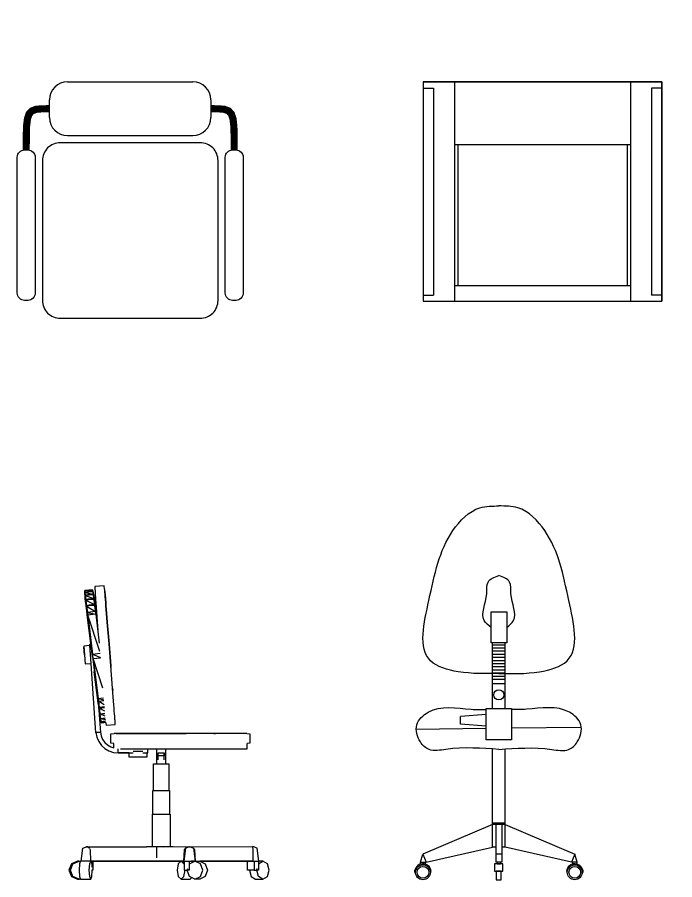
# Model space of a CAD drawing. Header units: millimetres. Extents: x 3103 to 179340, y -10977 to 70536.
# Drawn here: x 143702 to 145797, y 8012 to 10763 of the extents above; entities that cross this region are included whole.
import ezdxf

# ---------------------------------------------------------------- set-up
doc = ezdxf.new("R2010")
doc.units = ezdxf.units.MM
doc.header["$LTSCALE"] = 0.5
doc.linetypes.add('ELGO_LTYPE0', pattern=[0])
doc.layers.add('MEBEL', color=1, linetype='Continuous')

# ---------------------------------------------------------------- blocks, each defined once
blk = doc.blocks.new('K5-16')
for p, q in [((-156.2, 394.9), (193.8, 394.9)), ((-206.2, 294.9), (-206.2, 344.9)), ((243.8, 344.9), (243.8, 294.9)), ((-156.2, 244.9), (193.8, 244.9))]:
    blk.add_line(p, q)
at = {"const_width": 20}
for points in [[(-271.2, 204.9), (-271, 242.8), (-270.2, 271.3), (-267.7, 291.8), (-263, 305.5), (-255.3, 313.8), (-243.7, 318.1), (-227.6, 319.6), (-206.2, 319.9)], [(308.8, 204.9), (308.7, 242.8), (307.8, 271.3), (305.4, 291.8), (300.7, 305.5), (293, 313.8), (281.4, 318.1), (265.3, 319.6), (243.8, 319.9)]]:
    blk.add_lwpolyline(points, dxfattribs=at)
for points in [[(-176.2, -265.1), (213.8, -265.1, 0.414214), (263.8, -215.1), (263.8, 174.9, 0.414214), (213.8, 224.9), (-176.2, 224.9, 0.414214), (-226.2, 174.9), (-226.2, -215.1, 0.414214)], [(-246.2, -195.1, -0.414214), (-266.2, -215.1), (-276.2, -215.1, -0.414214), (-296.2, -195.1), (-296.2, 184.9, -0.414214), (-276.2, 204.9), (-266.2, 204.9, -0.414214), (-246.2, 184.9)], [(333.8, -195.1, -0.414214), (313.8, -215.1), (303.8, -215.1, -0.414214), (283.8, -195.1), (283.8, 184.9, -0.414214), (303.8, 204.9), (313.8, 204.9, -0.414214), (333.8, 184.9)]]:
    blk.add_lwpolyline(points, format="xyb", close=True)
for centre, start, end in [((-156.2, 344.9), 90, 180), ((193.8, 344.9), 0, 90), ((-156.2, 294.9), 180, 270), ((193.8, 294.9), 270, 0)]:
    blk.add_arc(centre, 50, start, end)
blk = doc.blocks.new('m_107')
at = {"color": 0, "linetype": 'ELGO_LTYPE0'}
for p, q in [((0, 0), (-0.68283, -0.373076)), ((0.74258, 0.032616), (0, 0)), ((1.416588, -0.251578), (0.74258, 0.032616)), ((-1.134776, -1.017952), (-58.4455, -101.648282)), ((-0.68283, -0.373076), (-1.134776, -1.017952)), ((1.732016, -0.43125), (1.416588, -0.251578)), ((1.946688, -0.552558), (1.682616, -0.403308)), ((35.613252, -19.732618), (1.946688, -0.552558)), ((17.803908, -9.587096), (12.757016, -6.711578)), ((12.757016, -6.711578), (16.2416, -8.697128)), ((15.749598, -8.416842), (12.757016, -6.711578)), ((12.757016, -6.711578), (15.59353, -8.32796)), ((14.29472, -7.5881), (12.757016, -6.711578)), ((12.757016, -6.711578), (17.643166, -9.495544)), ((12.757016, -6.711578), (16.032602, -8.578108)), ((12.757016, -6.711578), (15.664244, -8.368206)), ((12.757016, -6.711578), (15.066386, -8.027744)), ((12.757016, -6.711578), (14.192392, -7.529734)), ((18.372442, -9.911536), (17.803908, -9.587096)), ((17.828514, -9.60121), (19.152738, -10.355662)), ((18.161298, -9.790992), (18.542386, -10.008238)), ((18.241216, -9.836768), (18.4752, -9.969902)), ((19.152738, -10.355662), (19.482042, -10.545158)), ((19.211102, -10.38928), (37.234354, -20.65997)), ((19.224216, -10.396908), (29.899598, -16.480492)), ((19.252158, -10.41293), (23.998834, -13.11779)), ((19.258404, -10.416412), (23.79179, -13.00001)), ((19.31739, -10.45041), (22.163058, -12.072276)), ((21.376182, -11.62405), (23.872472, -10.573672)), ((23.872472, -10.573672), (28.972246, -9.873676)), ((28.972246, -9.873676), (34.07712, -10.517978)), ((34.689808, -12.544918), (33.924772, -13.8875)), ((34.07712, -10.517978), (37.100364, -11.75003)), ((36.02891, -11.754512), (34.689808, -12.544918)), ((37.584162, -11.748074), (36.02891, -11.754512)), ((37.921286, -11.938476), (37.584162, -11.748074)), ((37.584162, -11.748074), (38.187886, -12.08906)), ((38.9318, -12.513302), (37.921286, -11.938476)), ((38.187886, -12.08906), (38.9318, -12.513302)), ((38.554098, -12.29925), (38.9318, -12.51564)), ((38.820316, -12.45098), (38.823414, -12.452172)), ((38.9318, -12.513302), (38.829662, -12.45489)), ((39.47692, -12.823628), (38.9318, -12.513302)), ((38.9318, -12.513302), (39.224388, -12.681054)), ((38.9318, -12.51564), (38.9318, -12.513302)), ((39.224388, -12.681054), (40.31582, -13.30099)), ((39.392376, -12.77542), (40.08379, -13.169336)), ((39.406252, -12.78324), (40.060902, -13.15627)), ((39.436532, -12.800598), (40.012694, -13.128948)), ((40.31582, -13.30099), (42.09919, -14.316606)), ((28.585912, -15.731668), (29.00839, -15.673828)), ((29.00839, -15.673828), (32.612468, -16.127728)), ((32.612468, -16.127728), (35.984564, -17.506074)), ((33.924772, -13.8875), (33.933592, -15.442418)), ((33.933592, -15.442418), (34.716178, -16.782808)), ((34.716178, -16.782808), (35.052348, -16.975784)), ((35.052348, -16.975784), (36.353876, -17.71779)), ((51.56622, -28.831482), (35.613252, -19.732618)), ((35.613252, -19.732618), (47.023632, -26.230478)), ((61.793518, -34.656286), (35.613252, -19.732618)), ((36.060524, -17.55042), (36.604882, -17.85941)), ((36.311532, -17.692184), (38.37266, -18.866442)), ((36.353876, -17.71779), (37.125398, -18.15586)), ((36.604882, -17.85941), (37.79707, -18.538474)), ((38.302328, -18.826388), (41.072036, -20.406054)), ((41.072036, -20.406054), (56.718542, -29.316424)), ((42.09919, -14.316606), (44.372846, -15.612506)), ((44.372846, -15.612506), (75.727512, -33.473062)), ((48.591376, -18.015432), (49.754478, -18.676758)), ((49.754478, -18.676758), (50.561906, -19.137906)), ((-15.643548, -126.03302), (41.665602, -25.40531)), ((37.234354, -20.65997), (39.533378, -21.971892)), ((40.8031, -22.694158), (37.828304, -20.99905)), ((40.952158, -22.781466), (40.8031, -22.694158)), ((41.582014, -23.235368), (40.952158, -22.781466)), ((41.947462, -23.919534), (41.582014, -23.235368)), ((41.665602, -25.40531), (41.97693, -24.694918)), ((41.97693, -24.694918), (41.947462, -23.919534)), ((41.947462, -23.924826), (45.771648, -26.102732)), ((47.023632, -26.230478), (47.489644, -26.495122)), ((48.600006, -27.129316), (49.523212, -27.653932)), ((49.172068, -25.018786), (50.14043, -25.570534)), ((49.78552, -25.368166), (51.152516, -26.14789)), ((51.152516, -26.14789), (53.426362, -27.441596)), ((52.121258, -26.699018), (73.170282, -38.690852)), ((49.523212, -27.653932), (72.137882, -40.537928)), ((73.170282, -38.690852), (53.673792, -27.582454)), ((56.718542, -29.316424), (72.556258, -38.340044)), ((62.971878, -32.879304), (72.861338, -38.514088)), ((75.325204, -34.921884), (75.887872, -33.839464)), ((75.727512, -33.473062), (75.99473, -33.625412)), ((75.887872, -33.839464), (76.426174, -32.760572)), ((76.426174, -32.760572), (76.85857, -32.315062)), ((77.250768, -32.60393), (76.426174, -32.760572)), ((76.85857, -32.315062), (77.737856, -32.101202)), ((77.737856, -32.101202), (77.250768, -32.60393)), ((77.250768, -32.60393), (143.358374, -70.258044)), ((143.751384, -69.702148), (77.737856, -32.101202)), ((5.702544, -138.192606), (63.01036, -37.567614)), ((62.298632, -34.946488), (61.793518, -34.656286)), ((62.92305, -35.40101), (62.298632, -34.946488)), ((63.286686, -36.082266), (62.92305, -35.40101)), ((62.92305, -35.4043), (72.111322, -40.638876)), ((63.01036, -37.567614), (63.318348, -36.857032)), ((63.318348, -36.857032), (63.286686, -36.082266)), ((72.072078, -40.789078), (72.22848, -40.19122)), ((72.343922, -41.651392), (72.072078, -40.789078)), ((72.22848, -40.19122), (72.874594, -39.174842)), ((72.22848, -40.19122), (72.521068, -40.977144)), ((72.521068, -40.977144), (72.343922, -41.651392)), ((72.521068, -40.977144), (73.248244, -39.832448)), ((88.597824, -50.135946), (72.521068, -40.977144)), ((72.861338, -38.514088), (73.170282, -38.690852)), ((72.874594, -39.174842), (73.510552, -38.133812)), ((73.510552, -38.133812), (74.133778, -37.075424)), ((74.133778, -37.075424), (74.739028, -36.00316)), ((74.739028, -36.00316), (75.325204, -34.921884)), ((88.405086, -50.801182), (72.343922, -41.651392)), ((72.343922, -41.651392), (73.203898, -42.143774)), ((73.203898, -42.143774), (89.181996, -51.244734)), ((88.405086, -50.801182), (88.597824, -50.135946)), ((104.720498, -60.09612), (88.405086, -50.801182)), ((89.181996, -51.244734), (88.405086, -50.801182)), ((88.597824, -50.135946), (89.318562, -48.98734)), ((121.50407, -68.879318), (88.597824, -50.135946)), ((89.181996, -51.244734), (116.13493, -66.596888)), ((110.114622, -50.54593), (144.088698, -69.892596)), ((104.943324, -59.44786), (104.720498, -60.09612)), ((104.720498, -60.09612), (121.248436, -69.50922)), ((105.653526, -58.29339), (104.943324, -59.44786)), ((124.94216, -62.913322), (125.595332, -61.704302)), ((121.50407, -68.879318), (122.201158, -67.71779)), ((122.201158, -67.71779), (122.897244, -66.53323)), ((121.248436, -69.50922), (121.50407, -68.879318)), ((121.248436, -69.50922), (138.358736, -79.252958)), ((138.630058, -78.632068), (121.50407, -68.879318)), ((140.703154, -75.078152), (141.385126, -73.869942)), ((141.447878, -75.429486), (140.820074, -76.520346)), ((141.114092, -76.455116), (141.892578, -74.956464)), ((141.385126, -73.869942), (142.056228, -72.659206)), ((142.06853, -74.33009), (141.447878, -75.429486)), ((141.892578, -74.956464), (142.777872, -73.509788)), ((142.679644, -73.228358), (142.06853, -74.33009)), ((143.27693, -72.13106), (142.679644, -73.228358)), ((142.777872, -73.509788), (143.346454, -72.777176)), ((143.85934, -71.044348), (143.27693, -72.13106)), ((143.346454, -72.777176), (144.52405, -70.712518)), ((143.358374, -70.258044), (143.751384, -69.702148)), ((143.358374, -70.258044), (143.85934, -71.044348)), ((143.682434, -72.188282), (154.838038, -78.54514)), ((143.751384, -69.702148), (144.216776, -70.539092)), ((144.088698, -69.892596), (143.751384, -69.702148)), ((144.216776, -70.539092), (143.85934, -71.044348)), ((144.52405, -70.712518), (144.088698, -69.892596)), ((144.216776, -70.539092), (144.52405, -70.712518)), ((138.358736, -79.252958), (138.630058, -78.632068)), ((139.314032, -79.221916), (138.358736, -79.252958)), ((138.358736, -79.252958), (138.69586, -79.443358)), ((139.560558, -78.657436), (138.630058, -78.632068)), ((138.69586, -79.443358), (139.621498, -79.395532)), ((139.314032, -79.221916), (139.560558, -78.657436)), ((139.621498, -79.395532), (139.314032, -79.221916)), ((140.190268, -77.599238), (139.560558, -78.657436)), ((139.621498, -79.395532), (140.780498, -77.320336)), ((163.413478, -92.563676), (139.788676, -79.096126)), ((139.795734, -79.083824), (161.79843, -91.619158)), ((140.820074, -76.520346), (140.190268, -77.599238)), ((140.780498, -77.320336), (141.114092, -76.455116)), ((140.815592, -77.229118), (151.962328, -83.578728)), ((154.749252, -78.494358), (159.472038, -81.184004)), ((159.472038, -81.184004), (162.787104, -83.074808)), ((159.475756, -81.18615), (164.515068, -84.057426)), ((164.515068, -84.057426), (161.787272, -82.50451)), ((151.962328, -83.578728), (156.5969, -86.21993)), ((156.5969, -86.21993), (159.915972, -88.109398)), ((160.312128, -88.337134), (159.390594, -87.810372)), ((159.915972, -88.109398), (161.644508, -89.09397)), ((160.312128, -88.337134), (160.312128, -88.334988)), ((161.648608, -89.096306), (160.312128, -88.337134)), ((161.613894, -89.076566), (161.648608, -89.096306)), ((161.644508, -89.09397), (161.648608, -89.096306)), ((161.648608, -89.096306), (163.188696, -89.079714)), ((163.188696, -89.079714), (164.522602, -88.286924)), ((165.286304, -85.391998), (164.515068, -84.057426)), ((164.522602, -88.286924), (165.286304, -86.942386)), ((165.286304, -86.942386), (165.286304, -85.391998)), ((108.33087, -196.658992), (165.630866, -96.041822)), ((161.79843, -91.619158), (164.631034, -93.25919)), ((164.212656, -93.020152), (163.413478, -92.563676)), ((164.744522, -93.32404), (164.212656, -93.020152)), ((164.9117, -93.421696), (164.744522, -93.32404)), ((165.535498, -93.877362), (164.9117, -93.421696)), ((165.900566, -94.559382), (165.535498, -93.877362)), ((165.630866, -96.041822), (165.933562, -95.331478)), ((165.933562, -95.331478), (165.900566, -94.559382)), ((-58.4455, -101.648282), (-58.77304, -102.372074)), ((-58.77304, -102.372074), (-58.751772, -103.152942)), ((-58.751772, -103.152942), (-58.403538, -103.81546)), ((-58.403538, -103.81546), (-57.8135, -104.251956)), ((-57.8135, -104.251956), (-46.47188, -110.712528)), ((-57.282256, -104.553556), (-57.5469, -104.402542)), ((-46.47188, -110.712528), (-57.282256, -104.553556)), ((-57.059192, -104.68049), (-46.47188, -110.712528)), ((-46.47188, -110.712528), (-40.857028, -113.910578)), ((-41.098642, -113.772678), (-46.47188, -110.712528)), ((-46.47188, -110.712528), (-41.329288, -113.640832)), ((-41.843366, -113.347864), (-46.47188, -110.712528)), ((-46.47188, -110.712528), (-12.208032, -130.23324)), ((-46.47188, -110.712528), (-41.00976, -113.82327)), ((-46.47188, -110.712528), (-41.13264, -113.753128)), ((-46.47188, -110.712528), (-41.340446, -113.634968)), ((-46.47188, -110.712528), (-42.553328, -112.943362)), ((-46.47188, -110.712528), (-43.092774, -112.636136)), ((-40.857028, -113.910578), (-40.428924, -114.153908)), ((-40.63282, -114.037894), (-40.07678, -114.354706)), ((-40.487908, -114.12034), (-40.333604, -114.20822)), ((-40.07678, -114.354706), (-39.745902, -114.541434)), ((-40.043782, -114.373254), (-18.42265, -126.686524)), ((-39.95099, -114.42561), (-21.98987, -124.653148)), ((-34.187316, -117.707634), (-39.946698, -114.428328)), ((-39.946698, -114.428328), (-34.207248, -117.696284)), ((-39.879894, -114.465856), (-36.881064, -116.173266)), ((-39.814852, -114.502572), (-38.53712, -115.229892)), ((-37.851572, -115.620326), (-37.48226, -118.304108)), ((-37.48226, -118.304108), (-35.482644, -123.047494)), ((-35.482644, -123.047494), (-32.325792, -127.112722)), ((-29.327154, -120.474242), (-34.187316, -117.707634)), ((-34.167194, -117.719172), (-25.570344, -122.614288)), ((-30.64494, -119.724034), (-30.47757, -120.121288)), ((-30.47757, -120.121288), (-28.24807, -122.9887)), ((-28.24807, -122.9887), (-25.34027, -125.1873)), ((-23.617028, -123.732852), (2.57497, -138.642214)), ((-2.14629, -135.952758), (-23.617028, -123.732852)), ((-23.617028, -123.732852), (0.852348, -137.659406)), ((-23.617028, -123.732852), (-9.145498, -131.965828)), ((-32.325792, -127.112722), (-29.720114, -129.087114)), ((-29.50449, -125.260544), (-30.269526, -126.603126)), ((-30.269526, -126.603126), (-30.26347, -128.15628)), ((-30.26347, -128.15628), (-29.47793, -129.501772)), ((-28.162908, -124.47481), (-29.50449, -125.260544)), ((-28.550576, -130.030298), (-29.47793, -129.501772)), ((-29.47793, -129.501772), (-28.710174, -129.938698)), ((-29.47793, -129.501772), (-28.874444, -129.846096)), ((-29.141998, -129.69141), (-27.840422, -130.436944)), ((-28.874444, -129.846096), (-28.393172, -130.120324)), ((-28.242396, -130.20668), (-28.235768, -130.211734)), ((-28.235768, -130.211734), (5.608798, -149.492024)), ((-26.610182, -124.4637), (-28.162908, -124.47481)), ((-27.840422, -130.436944), (-26.747654, -131.057262)), ((-27.63009, -130.55353), (-27.586126, -130.578518)), ((-26.27344, -124.655484), (-26.610182, -124.4637)), ((-24.971866, -125.3973), (-26.27344, -124.655484)), ((-25.551556, -125.066994), (-24.758434, -125.51875)), ((-25.03867, -125.359392), (-25.006246, -125.37775)), ((-25.018358, -125.37093), (-25.014876, -125.373458)), ((-25.014876, -125.373458), (-22.951792, -126.546526)), ((-24.916792, -125.428532), (-24.971866, -125.3973)), ((-22.951792, -126.546526), (-20.253706, -128.085564)), ((-21.26584, -127.50821), (-17.006254, -129.934596)), ((-20.70117, -127.830314), (-19.87872, -128.298854)), ((-20.52288, -127.93207), (-19.816398, -128.334188)), ((-19.816398, -128.334188), (12.278892, -146.618746)), ((-18.42265, -126.686524), (-18.271494, -126.770114)), ((-18.271494, -126.770114), (-17.55762, -127.078342)), ((-17.55762, -127.078342), (-16.779326, -127.040242)), ((-17.006254, -129.934596), (-16.302346, -130.33576)), ((-16.779326, -127.040242), (-16.097688, -126.666402)), ((-16.775988, -127.038478), (-12.951564, -129.217004)), ((-16.097688, -126.666402), (-15.643548, -126.03302)), ((-12.208032, -130.23324), (-3.483628, -135.19101)), ((-3.503322, -135.1799), (-11.739444, -130.49941)), ((-11.739444, -130.49941), (-10.66308, -131.112528)), ((-27.086162, -130.86524), (-18.595314, -135.703324)), ((-26.747654, -131.057262), (-24.96562, -132.071876)), ((-24.96562, -132.071876), (-22.689676, -133.369158)), ((-22.689676, -133.369158), (9.34744, -151.622294)), ((-18.595314, -135.703324), (-17.30976, -136.434412)), ((-17.30976, -136.434412), (-16.916036, -136.65843)), ((-15.609598, -137.401962), (-15.421676, -137.509012)), ((-14.84766, -131.165074), (-14.77599, -131.205892)), ((-14.637708, -131.28476), (-14.317416, -131.467198)), ((-14.107226, -131.58617), (-13.506078, -131.928158)), ((-13.506078, -131.928158), (-12.559174, -132.467984)), ((-12.559174, -132.467984), (-12.511538, -132.495116)), ((-11.282444, -133.196306), (-10.98008, -133.368778)), ((-11.188696, -133.249616), (-9.14297, -134.415244)), ((-10.66308, -131.112528), (-9.70702, -131.657456)), ((-9.70702, -131.657456), (13.244916, -144.732808)), ((-9.703922, -134.095716), (-9.43303, -134.25002)), ((-5.734396, -136.357258), (-5.686712, -136.384392)), ((-14.540624, -138.011932), (-13.03401, -138.871096)), ((-13.03401, -138.871096), (-10.276174, -140.44199)), ((-10.276174, -140.44199), (-8.471678, -141.469334)), ((2.57497, -138.642214), (3.0787, -138.928746)), ((3.0787, -138.928746), (3.790046, -139.235352)), ((3.790046, -139.235352), (4.56505, -139.19711)), ((3.803302, -139.23478), (13.291788, -144.6383)), ((4.56505, -139.19711), (5.246688, -138.82327)), ((5.246688, -138.82327), (5.702544, -138.192606)), ((12.890816, -145.444726), (13.427116, -144.366406)), ((13.427116, -144.366406), (13.858176, -143.923472)), ((14.251138, -144.210958), (13.427116, -144.366406)), ((13.646842, -145.424842), (14.251138, -144.210958)), ((13.858176, -143.923472), (14.7367, -143.710946)), ((14.7367, -143.710946), (14.251138, -144.210958)), ((14.251138, -144.210958), (46.81368, -162.433004)), ((31.648016, -153.174638), (14.7367, -143.710946)), ((14.7367, -143.710946), (31.648016, -153.174638)), ((9.234764, -151.800012), (9.880258, -150.78144)), ((9.880258, -150.78144), (10.516216, -149.740456)), ((10.516216, -149.740456), (11.13887, -148.680114)), ((12.278892, -146.618746), (10.680438, -145.708036)), ((10.969736, -150.265646), (11.671068, -149.071884)), ((11.13887, -148.680114), (11.744118, -147.60785)), ((11.744118, -147.60785), (12.328292, -146.527146)), ((12.328292, -146.527146), (12.890816, -145.444726)), ((12.352516, -147.861718), (13.012076, -146.644354)), ((9.07674, -152.400588), (9.234764, -151.800012)), ((9.34744, -153.264092), (9.07674, -152.400588)), ((9.234764, -151.800012), (9.52654, -152.587126)), ((9.52654, -152.587126), (9.34744, -153.264092)), ((9.34744, -153.264092), (41.864826, -171.46039)), ((42.089224, -170.809412), (9.52654, -152.587126)), ((27.10681, -159.296322), (27.805664, -158.100794)), ((27.805664, -158.100794), (28.488256, -156.89144)), ((28.488256, -156.89144), (29.149008, -155.674648)), ((30.867196, -152.737712), (47.253514, -161.907242)), ((31.648016, -153.174638), (47.862864, -162.247658)), ((26.394892, -160.471916), (27.10681, -159.296322)), ((44.881058, -166.064644), (45.545864, -164.849996)), ((46.81368, -162.433004), (46.19236, -163.637732)), ((47.253514, -161.907242), (46.81368, -162.433004)), ((46.81368, -162.433004), (80.640602, -181.36897)), ((81.032038, -180.815838), (47.253514, -161.907242)), ((47.862864, -162.247658), (57.977724, -167.910194)), ((41.864826, -171.46039), (42.089224, -170.809412)), ((58.8902, -180.990648), (41.864826, -171.46039)), ((41.864826, -171.46039), (58.462096, -180.750608)), ((42.089224, -170.809412), (42.799378, -169.651602)), ((75.914622, -189.744568), (42.089224, -170.809412)), ((62.154866, -174.147272), (62.809372, -172.939062)), ((58.462096, -180.750608), (75.641776, -190.368174)), ((58.462096, -180.750608), (58.8902, -180.990648)), ((58.8902, -180.990648), (75.979282, -190.558624)), ((77.98729, -186.188506), (78.66912, -184.980296)), ((78.66912, -184.980296), (79.341222, -183.768176)), ((78.73397, -186.53636), (79.35486, -185.436344)), ((79.179478, -186.061716), (80.06015, -184.620714)), ((79.35486, -185.436344), (79.964066, -184.335564)), ((79.782392, -185.075234), (89.913656, -190.84649)), ((79.964066, -184.335564), (80.562498, -183.238888)), ((80.06015, -184.620714), (80.628492, -183.888482)), ((80.562498, -183.238888), (81.14295, -182.152748)), ((80.628492, -183.888482), (81.80604, -181.823634)), ((80.640602, -181.36897), (81.032038, -180.815838)), ((81.14295, -182.152748), (80.640602, -181.36897)), ((80.959178, -183.3086), (102.569724, -195.619916)), ((99.738646, -193.982648), (80.965996, -183.29687)), ((80.965996, -183.29687), (103.131056, -195.91465)), ((80.965996, -183.29687), (96.906996, -192.369746)), ((81.032038, -180.815838), (81.498814, -181.650208)), ((81.369114, -181.006288), (81.032038, -180.815838)), ((81.498814, -181.650208), (81.14295, -182.152748)), ((81.80604, -181.823634), (81.369114, -181.006288)), ((81.498814, -181.650208), (81.80604, -181.823634)), ((75.641776, -190.368174), (75.914622, -189.744568)), ((75.641776, -190.368174), (76.598836, -190.334414)), ((75.979282, -190.558624), (75.641776, -190.368174)), ((76.846458, -189.767408), (75.914622, -189.744568)), ((75.979282, -190.558624), (76.906062, -190.50784)), ((76.598836, -190.334414), (76.846458, -189.767408)), ((76.906062, -190.50784), (76.598836, -190.334414)), ((76.846458, -189.767408), (77.475978, -188.707064)), ((76.906062, -190.50784), (78.065206, -188.432646)), ((77.075386, -190.204714), (87.775756, -196.301984)), ((77.475978, -188.707064), (78.107024, -187.628746)), ((78.065206, -188.432646), (78.39842, -187.567614)), ((78.107024, -187.628746), (78.73397, -186.53636)), ((78.39842, -187.567614), (79.179478, -186.061716)), ((84.694148, -187.873458), (94.264842, -193.32404)), ((89.913656, -190.84649), (90.637876, -191.259002)), ((89.913656, -190.84649), (89.948416, -190.866804)), ((90.637876, -191.259002), (95.273638, -193.900584)), ((84.405662, -194.381284), (95.726348, -200.83127)), ((87.775756, -196.301984), (92.409182, -198.938894)), ((95.726348, -200.83127), (92.303896, -198.878908)), ((94.264842, -193.32404), (96.678496, -194.700432)), ((94.395686, -193.40043), (100.321484, -196.775006)), ((98.98944, -196.016024), (98.641968, -195.818376)), ((100.324012, -196.77639), (98.98944, -196.016024)), ((100.245286, -196.731662), (100.324012, -196.77639)), ((100.324012, -196.77639), (100.255062, -196.737336)), ((101.09725, -198.112916), (100.324012, -196.77639)), ((101.094342, -199.663304), (101.09725, -198.112916)), ((102.569724, -195.619916), (105.274964, -197.134018)), ((103.131056, -195.91465), (104.209376, -196.526766)), ((103.754282, -196.268366), (105.540038, -197.284984)), ((104.209376, -196.526766), (105.006838, -196.980476)), ((105.540038, -197.284984), (105.709936, -197.377538)), ((105.709936, -197.377538), (106.420088, -197.680472)), ((106.420088, -197.680472), (107.191802, -197.645138)), ((107.191802, -197.645138), (107.87282, -197.281456)), ((107.87282, -197.281456), (108.33087, -196.658992)), ((95.726348, -200.83127), (97.4535, -201.813124)), ((97.4535, -201.813124), (98.995878, -201.796674)), ((98.995878, -201.796674), (100.329496, -201.009178)), ((100.329496, -201.009178), (101.094342, -199.663304))]:
    blk.add_line(p, q, dxfattribs=at)
blk = doc.blocks.new('m_177')
at = {"color": 0, "linetype": 'ELGO_LTYPE0'}
for p, q in [((-568.070698, 919.835542), (-542.804242, 922.956632)), ((-568.070698, 919.825386), (-542.804242, 922.946476)), ((-542.804242, 922.946476), (-568.070698, 919.835542)), ((-568.070698, 919.825386), (-568.070698, 919.835542)), ((-568.070698, 919.835542), (-566.891384, 898.754096)), ((-566.891384, 898.754096), (-568.070698, 919.825386)), ((-568.070698, 919.825386), (-567.484284, 915.08808)), ((-566.30621, 894.01679), (-568.070698, 919.825386)), ((-542.217922, 918.209362), (-568.070698, 919.825386)), ((-542.217922, 918.209362), (-567.484284, 915.08808)), ((-567.484284, 915.08808), (-542.127704, 917.478704)), ((-567.484284, 915.08808), (-567.393684, 914.357602)), ((-567.484284, 915.08808), (-566.30621, 894.01679)), ((-542.127704, 917.478704), (-567.393684, 914.357602)), ((-567.393684, 914.357602), (-566.205026, 904.733002)), ((-565.2668, 885.603308), (-567.393684, 914.357602)), ((-567.393684, 914.357602), (-566.30621, 894.01679)), ((-567.393684, 914.357602), (-541.0882, 909.065222)), ((-541.0882, 909.065222), (-566.354656, 905.944132)), ((-542.804242, 922.956632), (-542.804242, 922.946476)), ((-538.817882, 902.22187), (-542.804242, 922.956632)), ((-542.804242, 922.946476), (-542.217922, 918.209362)), ((-542.804242, 922.946476), (-538.817882, 902.22187)), ((-542.217922, 918.209362), (-538.817882, 902.22187)), ((-538.232422, 897.484754), (-542.217922, 918.209362)), ((-542.217922, 918.209362), (-539.285088, 894.470106)), ((-538.232422, 897.484754), (-542.127704, 917.478704)), ((-537.193298, 889.071082), (-541.0882, 909.065222)), ((-541.0882, 909.065222), (-538.232422, 897.484754)), ((-506.114388, 935.337488), (-535.383988, 933.01171)), ((-535.383988, 933.01171), (-535.267926, 910.95761)), ((-535.267926, 910.95761), (-532.413674, 875.035928)), ((-504.603482, 924.992376), (-506.114388, 935.337488)), ((-504.60701, 924.992178), (-504.603482, 924.992376)), ((-504.603482, 924.992376), (-504.599572, 924.934362)), ((-504.599572, 924.941008), (-504.603482, 924.992376)), ((-504.397584, 922.296868), (-504.599572, 924.941008)), ((-504.188634, 918.621276), (-504.397584, 922.296868)), ((-504.191398, 918.66952), (-503.830814, 914.131628)), ((-503.815556, 913.926362), (-504.188634, 918.621276)), ((-503.830814, 914.131628), (-503.372574, 908.048032)), ((-503.357792, 907.842372), (-503.815556, 913.926362)), ((-503.372574, 908.048032), (-501.321792, 882.245302)), ((-566.30621, 894.01679), (-566.891384, 898.754096)), ((-566.354656, 905.944132), (-540.938664, 907.854282)), ((-566.354656, 905.944132), (-565.2668, 885.603308)), ((-565.2668, 885.603308), (-566.30621, 894.01679)), ((-566.30621, 894.01679), (-564.417172, 878.724598)), ((-540.938664, 907.854282), (-566.205026, 904.733002)), ((-566.205026, 904.733002), (-565.2668, 885.603308)), ((-566.205026, 904.733002), (-564.339828, 889.636516)), ((-563.613606, 872.219324), (-566.205026, 904.733002)), ((-566.205026, 904.733002), (-539.285088, 894.470106)), ((-566.082382, 892.2037), (-563.837052, 874.027728)), ((-565.452672, 887.108968), (-565.116406, 884.385538)), ((-565.289784, 885.787296), (-549.305058, 756.391978)), ((-563.613606, 872.219324), (-565.2668, 885.603308)), ((-539.285088, 894.470106), (-564.551544, 891.349016)), ((-564.551544, 891.349016), (-539.073754, 892.757606)), ((-564.551544, 891.349016), (-563.613606, 872.219324)), ((-539.073754, 892.757606), (-564.339828, 889.636516)), ((-564.339828, 889.636516), (-563.613606, 872.219324)), ((-564.339828, 889.636516), (-561.926174, 870.09667)), ((-561.45897, 854.776752), (-564.339828, 889.636516)), ((-564.339828, 889.636516), (-536.919118, 875.315034)), ((-540.938664, 907.854282), (-537.193298, 889.071082)), ((-539.285088, 894.470106), (-539.073754, 892.757606)), ((-535.539818, 875.687098), (-539.285088, 894.470106)), ((-539.285088, 894.470106), (-537.193298, 889.071082)), ((-539.073754, 892.757606), (-536.919118, 875.315034)), ((-539.073754, 892.757606), (-535.539818, 875.687098)), ((-538.817882, 902.22187), (-538.232422, 897.484754)), ((-537.193298, 889.071082), (-538.232422, 897.484754)), ((-538.232422, 897.484754), (-532.17926, 848.484562)), ((-537.439824, 891.06835), (-536.23743, 881.33378)), ((-537.215996, 889.25526), (-532.56445, 851.602136)), ((-535.539818, 875.687098), (-537.193298, 889.071082)), ((-534.142972, 896.800184), (-532.341004, 874.122846)), ((-532.38821, 874.717568), (-534.142972, 896.800184)), ((-532.953072, 881.827532), (-526.921464, 805.9206)), ((-502.764416, 900.373816), (-503.357792, 907.842372)), ((-502.081586, 891.773032), (-502.764416, 900.373816)), ((-501.308156, 882.039832), (-502.081586, 891.773032)), ((-501.321792, 882.245302), (-500.459766, 871.71347)), ((-500.446796, 871.507798), (-501.308156, 882.039832)), ((-561.45897, 854.776752), (-563.613606, 872.219324)), ((-536.919118, 875.315034), (-562.185098, 872.193932)), ((-562.185098, 872.193932), (-536.659718, 873.21757)), ((-562.185098, 872.193932), (-561.45897, 854.776752)), ((-536.659718, 873.21757), (-561.926174, 870.09667)), ((-561.926174, 870.09667), (-561.45897, 854.776752)), ((-561.926174, 870.09667), (-559.417152, 849.784362)), ((-558.949566, 834.464632), (-561.926174, 870.09667)), ((-561.926174, 870.09667), (-534.150696, 852.905464)), ((-558.949566, 834.464632), (-561.45897, 854.776752)), ((-561.45897, 854.776752), (-552.518272, 782.403706)), ((-534.150696, 852.905464), (-559.417152, 849.784362)), ((-536.919118, 875.315034), (-535.539818, 875.687098)), ((-536.919118, 875.315034), (-536.659718, 873.21757)), ((-533.385086, 858.244716), (-536.919118, 875.315034)), ((-536.659718, 873.21757), (-534.150696, 852.905464)), ((-536.659718, 873.21757), (-533.385086, 858.244716)), ((-533.385086, 858.244716), (-535.539818, 875.687098)), ((-534.150696, 852.905464), (-533.385086, 858.244716)), ((-534.150696, 852.905464), (-533.155442, 844.850086)), ((-530.875778, 837.932514), (-534.150696, 852.905464)), ((-533.407784, 858.428704), (-532.92265, 854.499792)), ((-532.426548, 850.485824), (-533.407784, 858.428704)), ((-533.385086, 858.244716), (-526.921464, 805.917954)), ((-500.459766, 871.71347), (-499.558926, 860.378896)), ((-499.546052, 860.173236), (-500.446796, 871.507798)), ((-499.558926, 860.378896), (-496.242906, 819.694804)), ((-496.247196, 819.724512), (-499.546052, 860.173236)), ((-560.675716, 848.436224), (-553.34568, 789.098906)), ((-560.072232, 843.550968), (-554.474544, 798.237298)), ((-559.417152, 849.784362), (-558.949566, 834.464632)), ((-559.417152, 849.784362), (-558.421802, 841.729092)), ((-559.417152, 849.784362), (-533.155442, 844.850086)), ((-559.383202, 837.973236), (-556.435108, 814.108586)), ((-558.421802, 841.729092), (-558.949566, 834.464632)), ((-543.54725, 709.780358), (-558.949566, 834.464632)), ((-533.155442, 844.850086), (-558.421802, 841.729092)), ((-558.421802, 841.729092), (-543.54725, 709.780358)), ((-558.421802, 841.729092), (-543.019486, 717.04471)), ((-519.6023, 725.693058), (-558.421802, 841.729092)), ((-533.155442, 844.850086), (-530.875778, 837.932514)), ((-533.155442, 844.850086), (-521.695232, 752.076934)), ((-530.875778, 837.932514), (-525.957776, 793.797946)), ((-526.921464, 805.9206), (-530.633546, 852.63866)), ((-530.615998, 852.414928), (-526.921464, 805.9206)), ((-530.346394, 849.026656), (-526.921464, 805.917954)), ((-526.921464, 805.917954), (-529.720306, 841.14784)), ((-490.708542, 750.14901), (-496.247196, 819.724512)), ((-496.242906, 819.694804), (-490.667916, 749.648618)), ((-551.924992, 744.372152), (-570.737458, 743.057416)), ((-570.737458, 743.057416), (-568.765164, 714.839744)), ((-552.202702, 748.955272), (-548.419476, 749.222754)), ((-532.25584, 466.793918), (-552.202702, 748.955272)), ((-547.980786, 687.936806), (-551.924992, 744.372152)), ((-485.114384, 679.758596), (-490.708542, 750.14901)), ((-490.667916, 749.648618), (-485.132028, 679.978512)), ((-568.765164, 714.839744), (-570.473004, 739.276932)), ((-543.019486, 717.04471), (-543.54725, 709.780358)), ((-543.019486, 717.04471), (-519.149972, 719.993256)), ((-541.287804, 703.028798), (-543.019486, 717.04471)), ((-543.019486, 717.04471), (-518.12067, 706.99706)), ((-568.765164, 714.839744), (-566.792966, 686.62207)), ((-566.792966, 686.62207), (-547.980786, 687.936806)), ((-543.54725, 709.780358), (-541.287804, 703.028798)), ((-543.54725, 709.780358), (-527.783966, 582.177542)), ((-541.287804, 703.028798), (-518.031216, 705.901646)), ((-527.783966, 582.177542), (-541.287804, 703.028798)), ((-541.287804, 703.028798), (-525.524998, 575.426054)), ((-510.326862, 609.093856), (-541.287804, 703.028798)), ((-525.274944, 561.865424), (-537.520314, 660.991882)), ((-479.464436, 608.553122), (-485.114384, 679.758596)), ((-485.114384, 679.734562), (-485.050392, 678.952336)), ((-485.050392, 678.952336), (-484.697246, 674.50273)), ((-537.410068, 660.099886), (-525.335122, 562.352322)), ((-536.177254, 650.120878), (-525.916004, 567.056322)), ((-532.856942, 623.244142), (-526.939774, 575.34337)), ((-476.266766, 567.276954), (-479.464436, 608.553122)), ((-479.409696, 607.848834), (-479.390622, 607.605934)), ((-479.390622, 607.605934), (-478.980828, 602.312088)), ((-525.524998, 575.426054), (-527.783966, 582.177542)), ((-527.783966, 582.177542), (-525.274944, 561.865424)), ((-527.783966, 582.177542), (-524.509716, 567.20848)), ((-525.524998, 575.426054), (-507.8187, 577.613258)), ((-524.509716, 567.20848), (-525.524998, 575.426054)), ((-525.524998, 575.426054), (-507.336712, 571.899032)), ((-525.274944, 561.865424), (-524.509716, 567.20848)), ((-522.000314, 546.896362), (-525.274944, 561.865424)), ((-525.274944, 561.865424), (-523.120308, 544.423054)), ((-521.74139, 544.798898), (-525.274944, 561.865424)), ((-524.509716, 567.20848), (-507.085514, 569.360828)), ((-524.509716, 567.20848), (-522.000314, 546.896362)), ((-506.004238, 555.754852), (-524.509716, 567.20848)), ((-524.159718, 552.838944), (-518.14766, 467.791318)), ((-475.365926, 555.942296), (-476.266766, 567.276954)), ((-474.554252, 545.406532), (-475.365926, 555.942296)), ((-523.120308, 544.423054), (-521.74139, 544.798898)), ((-523.120308, 544.423054), (-520.068742, 519.720792)), ((-523.120308, 544.423054), (-519.375324, 525.64392)), ((-519.586658, 527.356528), (-523.120308, 544.423054)), ((-520.068742, 519.720792), (-522.572614, 539.99052)), ((-505.452348, 548.940514), (-522.000314, 546.896362)), ((-522.000314, 546.896362), (-505.334378, 547.564744)), ((-522.000314, 546.896362), (-519.586658, 527.356528)), ((-521.882344, 534.4038), (-520.370674, 522.167062)), ((-521.74139, 544.798898), (-505.269528, 546.833704)), ((-504.387092, 535.735224), (-521.74139, 544.798898)), ((-519.375324, 525.64392), (-521.466732, 531.03895)), ((-521.466732, 531.03895), (-520.068742, 519.720792)), ((-517.572212, 511.048936), (-521.466732, 531.03895)), ((-521.466732, 531.03895), (-517.721844, 512.25996)), ((-521.354294, 530.127334), (-520.281982, 521.448134)), ((-519.586658, 527.356528), (-503.875352, 529.29735)), ((-519.586658, 527.356528), (-503.792572, 528.229664)), ((-519.375324, 525.64392), (-519.586658, 527.356528)), ((-519.375324, 525.64392), (-503.737068, 527.575682)), ((-517.721844, 512.25996), (-519.375324, 525.64392)), ((-503.08981, 519.435262), (-519.375324, 525.64392)), ((-473.780824, 535.673332), (-474.554252, 545.406532)), ((-473.09761, 527.072334), (-473.780824, 535.673332)), ((-472.503854, 519.603776), (-473.09761, 527.072334)), ((-516.449166, 501.957892), (-520.427322, 522.625398)), ((-520.427322, 522.625398), (-517.572212, 511.048936)), ((-520.427322, 522.625398), (-516.532802, 502.635334)), ((-520.068742, 519.720792), (-516.449166, 501.957892)), ((-520.068742, 519.720792), (-516.063976, 498.84157)), ((-520.068742, 519.717072), (-520.009328, 519.24219)), ((-520.009328, 519.24219), (-516.005422, 498.365736)), ((-517.721844, 512.25996), (-502.667142, 514.119528)), ((-517.721844, 512.25996), (-502.621078, 513.394832)), ((-516.532802, 502.635334), (-517.721844, 512.25996)), ((-517.572212, 511.048936), (-502.585126, 512.900304)), ((-502.20108, 507.956456), (-517.572212, 511.048936)), ((-516.532802, 502.635334), (-501.921844, 504.440212)), ((-516.532802, 502.635334), (-501.964378, 504.03962)), ((-516.449166, 501.957892), (-516.532802, 502.635334)), ((-516.449166, 501.957892), (-501.94254, 503.749894)), ((-507.462502, 499.904108), (-516.449166, 501.957892)), ((-516.063976, 498.84157), (-516.449166, 501.957892)), ((-516.449166, 501.957892), (-501.78194, 501.581524)), ((-516.063976, 498.84157), (-507.462502, 499.904108)), ((-516.005422, 498.365736), (-507.39956, 499.4287)), ((-507.462502, 499.904108), (-501.692104, 500.384282)), ((-507.39956, 499.4287), (-507.462502, 499.904108)), ((-507.462502, 499.904108), (-507.374574, 499.23973)), ((-507.367898, 499.189138), (-507.39956, 499.4287)), ((-501.658916, 499.945782), (-507.374574, 499.23973)), ((-507.374574, 499.23973), (-501.663208, 499.927616)), ((-507.374574, 499.23973), (-507.367898, 499.189138)), ((-507.367898, 499.189138), (-501.658916, 499.894522)), ((-501.663208, 499.90468), (-500.233174, 490.66534)), ((-471.996022, 513.524006), (-472.503854, 519.603776)), ((-471.62304, 508.829068), (-471.996022, 513.524006)), ((-471.269512, 505.433176), (-471.62304, 508.829068)), ((-471.092892, 503.32384), (-471.269512, 505.433176)), ((-471.072578, 503.069542), (-471.092892, 503.32384)), ((-471.072578, 503.069542), (-471.092892, 503.303812)), ((-471.08984, 503.06816), (-471.072578, 503.069542)), ((-470.96367, 492.991112), (-471.072578, 503.069542)), ((-518.14766, 467.791318), (-532.25584, 466.793918)), ((-518.157388, 468.22195), (-532.246876, 466.98923)), ((-518.178082, 468.220186), (-518.157388, 468.22195)), ((-518.157388, 468.22195), (-515.862466, 456.495714)), ((-500.233174, 490.66534), (-470.96367, 492.991112)), ((-532.246876, 466.98923), (-529.377652, 452.326868)), ((-529.377652, 452.326868), (-523.488618, 438.59601)), ((-515.862466, 456.495714), (-511.15265, 445.51444)), ((-511.15265, 445.51444), (-504.238224, 435.76951)), ((-485.061264, 463.397264), (-474.62883, 464.103698)), ((-485.061264, 433.187198), (-485.061264, 463.397264)), ((-474.62883, 464.103698), (-474.62883, 464.10017)), ((-474.62883, 464.103698), (-474.57962, 464.103508)), ((-474.577332, 464.103698), (-474.62883, 464.103698)), ((-471.925354, 464.095114), (-474.577332, 464.103698)), ((-468.244458, 464.009952), (-471.925354, 464.095114)), ((-468.286706, 464.010906), (-463.74054, 464.010906)), ((-463.534736, 464.009952), (-468.244458, 464.009952)), ((-463.74054, 464.010906), (-457.63979, 463.985346)), ((-457.43351, 463.983582), (-463.534736, 464.009952)), ((-457.63979, 463.985346), (-431.755448, 463.985442)), ((-449.94135, 463.983582), (-457.43351, 463.983582)), ((-441.313268, 463.982914), (-449.94135, 463.983582)), ((-431.549168, 463.982914), (-441.313268, 463.982914)), ((-431.755448, 463.985442), (-421.187878, 464.011334)), ((-420.98198, 464.007902), (-431.549168, 463.982914)), ((-421.187878, 464.011334), (-409.817506, 464.011334)), ((-409.61132, 464.007902), (-420.98198, 464.007902)), ((-409.817506, 464.011334), (-368.997574, 464.096688)), ((-369.02771, 464.094828), (-409.61132, 464.007902)), ((-299.230862, 464.1047), (-369.02771, 464.094828)), ((-368.997574, 464.096688), (-298.728848, 464.105652)), ((-228.617096, 464.105558), (-299.230862, 464.1047)), ((-298.728848, 464.105652), (-244.686318, 464.105366)), ((-157.186318, 464.096974), (-228.617096, 464.105558)), ((-115.785886, 464.012384), (-157.186318, 464.096974)), ((-156.434728, 464.0954), (-156.236268, 464.0954)), ((-156.236268, 464.0954), (-151.585102, 464.08553)), ((-104.415608, 464.012384), (-115.785886, 464.012384)), ((-93.848038, 463.986492), (-104.415608, 464.012384)), ((-84.083938, 463.986492), (-93.848038, 463.986492)), ((-75.455856, 463.9863), (-84.083938, 463.986492)), ((-67.9636, 463.9863), (-75.455856, 463.9863)), ((-61.862374, 464.011812), (-67.9636, 463.9863)), ((-57.152748, 464.011812), (-61.862374, 464.011812)), ((-53.739358, 464.097738), (-57.152748, 464.011812)), ((-51.622582, 464.106844), (-53.739358, 464.097738)), ((-51.36757, 464.106654), (-51.622582, 464.106844)), ((-51.599122, 464.105176), (-51.36757, 464.106654)), ((-51.36757, 464.089154), (-51.36757, 464.106654)), ((-51.36757, 464.106654), (-41.312028, 463.397264)), ((-41.312028, 463.397264), (-41.312028, 433.187198)), ((-523.488618, 438.59601), (-514.842892, 426.411104)), ((-514.842892, 426.411104), (-503.827286, 416.317462)), ((-504.238224, 435.76951), (-495.428468, 427.69718)), ((-503.827286, 416.317462), (-490.935136, 408.766698)), ((-495.428468, 427.69718), (-485.117912, 421.658372)), ((-485.117912, 421.658372), (-475.012874, 418.3331)), ((-475.64602, 432.468748), (-485.061264, 433.187198)), ((-475.648404, 418.542288), (-475.648404, 432.469414)), ((-461.88593, 402.516508), (-461.88593, 415.127134)), ((-461.88593, 415.091608), (-461.46946, 415.072916)), ((-461.46946, 402.516508), (-461.46946, 415.10868)), ((-453.68824, 414.764642), (-71.775818, 414.764642)), ((-367.179298, 402.516508), (-367.179298, 414.764642)), ((-338.374996, 367.62042), (-338.374996, 414.764642)), ((-310.087872, 367.62042), (-310.087872, 414.764642)), ((-71.775818, 414.764642), (-50.724984, 415.707492)), ((-41.312028, 433.187198), (-50.735856, 432.467556)), ((-50.724984, 415.707492), (-50.724984, 432.468366)), ((-490.935136, 408.766698), (-476.742936, 404.096746)), ((-476.742936, 404.096746), (-461.88593, 402.516508)), ((-461.46946, 402.516508), (-413.459302, 402.516508)), ((-426.677704, 402.516508), (-461.46946, 402.516508)), ((-426.677704, 388.92598), (-426.677704, 402.516508)), ((-422.88828, 388.92598), (-426.677704, 388.92598)), ((-412.534332, 388.92598), (-422.88828, 388.92598)), ((-413.459302, 407.783698), (-383.32262, 407.783698)), ((-398.390962, 388.92598), (-412.534332, 388.92598)), ((-384.247208, 388.92598), (-398.390962, 388.92598)), ((-370.103836, 388.92598), (-384.247208, 388.92598)), ((-383.32262, 402.516508), (-367.179298, 402.516508)), ((-367.179298, 402.516508), (-370.103836, 402.516508)), ((-370.103836, 402.516508), (-370.103836, 388.92598)), ((-334.033966, 380.271196), (-334.033966, 402.856158)), ((-334.033966, 402.856158), (-315.176106, 402.856158)), ((-315.176106, 393.427228), (-334.033966, 393.427228)), ((-315.176106, 402.856158), (-315.176106, 393.427228)), ((-315.176106, 380.30095), (-315.176106, 402.062988)), ((-348.746872, 282.760714), (-348.746872, 367.62042)), ((-348.746872, 367.62042), (-299.715996, 367.62042)), ((-299.715996, 367.62042), (-299.715996, 282.760714)), ((-350.632764, 207.32994), (-350.632764, 282.760714)), ((-350.632764, 282.760714), (-297.830392, 282.760714)), ((-297.830392, 282.760714), (-297.830392, 207.32994)), ((-352.51875, 103.612708), (-352.51875, 207.32994)), ((-352.51875, 207.32994), (-295.9445, 207.32994)), ((-295.9445, 207.32994), (-295.9445, 103.612708)), ((-579.15659, 56.573008), (-573.714066, 98.089312)), ((-573.714066, 98.089312), (-560.547638, 103.612708)), ((-564.398002, 101.997374), (-563.007356, 103.139876)), ((-563.007356, 103.139876), (-561.674976, 103.139876)), ((-561.674976, 103.139876), (-562.764454, 103.139876)), ((-560.547638, 103.612708), (-559.420682, 103.139876)), ((-560.420704, 103.559494), (-560.293674, 103.612708)), ((-560.293674, 103.612708), (-559.166336, 103.139972)), ((-558.087444, 103.139876), (-559.878446, 103.139876)), ((-559.420682, 103.139876), (-558.087444, 103.139876)), ((-559.420682, 103.139876), (-371.376514, 103.139876)), ((-558.087444, 103.139876), (-553.654672, 99.498462)), ((-553.654672, 99.498462), (-553.126908, 98.369598)), ((-552.677346, 97.407626), (-550.587082, 92.936992)), ((-550.587082, 92.936992), (-549.494076, 56.573008)), ((-371.376514, 103.139876), (-371.376514, 103.612708)), ((-371.376514, 103.612708), (-338.802338, 103.612708)), ((-338.802338, 103.612708), (-338.802338, 67.77544)), ((-338.802338, 103.612708), (-286.090184, 103.612708)), ((-318.24255, 103.139876), (-32.502556, 103.376244)), ((-286.090184, 103.612708), (-286.090184, 103.139876)), ((-247.077656, 98.089312), (-252.335072, 56.488226)), ((-252.335072, 56.502056), (-250.557422, 92.936992)), ((-250.557422, 92.936992), (-247.16406, 97.407436)), ((-246.433544, 98.369692), (-247.077656, 98.089312)), ((-246.433544, 98.369692), (-234.38511, 103.612708)), ((-245.576478, 99.498462), (-246.433544, 98.369692)), ((-238.379288, 103.139876), (-245.576478, 99.498462)), ((-238.379288, 103.139876), (-235.47144, 103.139876)), ((-234.38511, 103.612708), (-221.692562, 98.089312)), ((-234.066772, 103.474234), (-233.7492, 103.612612)), ((-233.7492, 103.612612), (-232.664014, 103.139876)), ((-233.298398, 103.139876), (-230.39093, 103.139876)), ((-230.39093, 103.139876), (-223.193742, 99.498558)), ((-223.193742, 99.498558), (-222.336674, 98.369692)), ((-221.692562, 98.089312), (-216.445638, 56.573008)), ((-221.60616, 97.407436), (-218.21289, 92.936992)), ((-218.21289, 92.936992), (-216.438676, 56.573008)), ((-31.932068, 103.612612), (-33.073044, 103.139876)), ((-18.597222, 98.089312), (-31.932068, 103.612612)), ((-31.932068, 98.369502), (-31.932068, 103.139876)), ((-31.932068, 97.407912), (-31.932068, 92.936992)), ((-31.932068, 92.936992), (-31.932068, 56.502056)), ((-13.07373, 56.488226), (-18.597222, 98.089312)), ((-590.933514, 56.573008), (-610.69336, 48.288058)), ((-605.573368, 48.288058), (-585.813618, 56.573008)), ((-585.813618, 56.573008), (-590.933514, 56.573008)), ((-585.813618, 56.573008), (-582.188988, 55.053234)), ((-581.607724, 56.573008), (-584.775352, 48.288058)), ((-549.02258, 56.573008), (-581.607724, 56.573008)), ((-552.190208, 48.288058), (-549.02258, 56.573008)), ((-549.02258, 56.573008), (-545.855046, 48.288058)), ((-548.995304, 56.50196), (-338.802338, 56.50196)), ((-548.990154, 56.488226), (-541.665936, 56.488226)), ((-541.929246, 56.488226), (-548.990154, 56.488226)), ((-548.982812, 56.468486), (-546.84763, 56.468486)), ((-546.84763, 56.468486), (-546.84763, 50.88415)), ((-546.84763, 56.468486), (-542.244054, 56.468486)), ((-542.244054, 56.468486), (-542.244054, 28.181934)), ((-541.929246, 56.50196), (-541.929246, 56.488226)), ((-354.90389, 56.50196), (-541.929246, 56.50196)), ((-541.665936, 56.488226), (-541.665936, 56.50196)), ((-371.376514, 56.468486), (-371.376514, 56.502056)), ((-338.802338, 56.468486), (-371.376514, 56.468486)), ((-252.335072, 56.502056), (-339.363194, 56.50196)), ((-339.363194, 56.50196), (-339.203454, 56.50196)), ((-338.802338, 56.50196), (-338.802338, 56.468486)), ((-338.802338, 56.468486), (-286.090184, 56.468486)), ((-252.333164, 56.50196), (-312.260532, 56.50196)), ((-286.090184, 56.468486), (-286.090184, 56.50196)), ((-286.090184, 56.50196), (-252.333164, 56.50196)), ((-261.155034, 56.502056), (-270.145702, 48.288058)), ((-261.042882, 56.502056), (-252.333164, 56.50196)), ((-260.999584, 56.502056), (-252.008534, 48.288058)), ((-252.578068, 49.30601), (-252.578068, 56.468486)), ((-252.578068, 56.468486), (-251.151562, 56.468486)), ((-252.333164, 56.50196), (-252.335072, 56.502056)), ((-252.335072, 56.488226), (-216.969108, 56.488226)), ((-251.151562, 56.468486), (-251.151562, 28.181934)), ((-251.151562, 56.468486), (-235.187816, 56.468486)), ((-235.187816, 56.468486), (-235.187816, 28.181934)), ((-235.187816, 56.468486), (-217.618752, 56.468486)), ((-234.585476, 48.288058), (-216.787052, 56.573008)), ((-231.569482, 56.488226), (-231.548024, 56.468486)), ((-216.969108, 56.488226), (-228.603458, 56.488226)), ((-217.618752, 56.468486), (-217.618752, 56.185912)), ((-217.618752, 56.468486), (-217.011642, 56.468486)), ((-216.787052, 56.573008), (-201.72844, 56.573008)), ((-198.98901, 48.288154), (-216.787052, 56.573008)), ((-201.72844, 56.573008), (-183.930398, 48.288154)), ((-201.576138, 56.502056), (-50.789834, 56.50196)), ((-31.932068, 56.502056), (-201.576138, 56.502056)), ((-50.789834, 56.50196), (-50.789834, 56.488226)), ((-50.789834, 56.488226), (-13.07373, 56.488226)), ((-49.758912, 28.181934), (-49.758912, 56.468486)), ((-49.758912, 56.468486), (-28.555108, 56.468486)), ((-28.555108, 56.468486), (-28.555108, 28.181934)), ((-28.555108, 56.468486), (-14.104652, 56.468486)), ((-23.513222, 56.468486), (-23.479272, 56.488226)), ((-14.104652, 48.311328), (0, 56.573008)), ((-14.104652, 56.468486), (-14.104652, 28.181934)), ((0, 56.573008), (-13.085174, 56.573008)), ((14.144134, 48.288154), (0, 56.573008)), ((-610.69336, 48.288058), (-618.878078, 28.286456)), ((-618.878078, 28.286456), (-610.69336, 8.284854)), ((-613.758564, 28.286456), (-605.573368, 48.288058)), ((-605.573368, 8.284854), (-613.758564, 28.286456)), ((-584.775352, 48.288058), (-586.087418, 28.286456)), ((-586.087418, 28.286456), (-584.775352, 8.284854)), ((-553.502274, 28.286456), (-552.190208, 48.288058)), ((-552.190208, 8.28495), (-553.502274, 28.286456)), ((-545.855046, 48.288058), (-545.142174, 37.418174)), ((-545.855046, 8.28495), (-544.549942, 28.181934)), ((-542.244054, 28.181934), (-545.142174, 28.181934)), ((-270.145702, 48.288058), (-273.902322, 28.286456)), ((-273.902322, 28.286456), (-270.145702, 8.284854)), ((-252.008534, 48.288058), (-251.151562, 43.724536)), ((-252.008534, 8.284854), (-248.271848, 28.181934)), ((-251.151562, 28.181934), (-241.919136, 28.181934)), ((-241.95776, 28.286552), (-239.878082, 33.928488)), ((-234.585476, 8.28495), (-241.95776, 28.286552)), ((-235.187816, 28.181934), (-239.878082, 28.181934)), ((-235.187816, 28.181934), (-234.928894, 28.181934)), ((-234.928894, 47.356604), (-234.585476, 48.288058)), ((-191.616344, 28.286552), (-198.98901, 48.288154)), ((-198.98901, 8.28495), (-191.616344, 28.286552)), ((-183.930398, 48.288154), (-176.557732, 28.286552)), ((-176.557732, 28.286552), (-183.930398, 8.28495)), ((-28.555108, 28.181934), (-49.758912, 28.181934)), ((-43.306924, 28.181934), (-37.478828, 8.28495)), ((-28.555108, 28.181934), (-20.114326, 28.181934)), ((-20.002746, 28.286552), (-18.35003, 33.931254)), ((-14.144134, 8.28495), (-20.002746, 28.286552)), ((-14.104652, 28.181934), (-18.35003, 28.181934)), ((20.002746, 28.286552), (14.144134, 48.288154)), ((14.144134, 8.28495), (20.002746, 28.286552)), ((-610.69336, 8.284854), (-590.933514, -0.000096)), ((-585.813618, -0.000096), (-605.573368, 8.284854)), ((-585.813618, -0.000096), (-582.188988, 1.519774)), ((-584.775352, 8.284854), (-581.607724, -0.000096)), ((-549.02258, -0.000096), (-552.190208, 8.28495)), ((-549.02258, -0.000096), (-545.855046, 8.28495)), ((-270.145702, 8.284854), (-261.07731, -0.000096)), ((-261.07731, -0.000096), (-252.008534, 8.284854)), ((-216.787052, 0), (-234.585476, 8.28495)), ((-231.662464, -0.000096), (-226.64137, 4.587078)), ((-216.787052, 0), (-198.98901, 8.28495)), ((-201.72844, 0), (-216.787052, 0)), ((-183.930398, 8.28495), (-201.72844, 0)), ((-37.478828, 8.28495), (-23.334694, 0)), ((-23.334694, 0), (0, 0)), ((0, 0), (-14.144134, 8.28495)), ((0, 0), (14.144134, 8.28495)), ((-590.933514, -0.000096), (-585.813618, -0.000096)), ((-581.607724, -0.000096), (-549.02258, -0.000096)), ((-261.07731, -0.000096), (-231.662464, -0.000096))]:
    blk.add_line(p, q, dxfattribs=at)
blk = doc.blocks.new('kr5')
at = {"layer": 'MEBEL'}
for p, q in [((-380, 0), (-380, -700)), ((-380, 0), (380, 0)), ((-380, -20), (-347, -20)), ((-347, -20), (-347, -680)), ((-280, 0), (-280, -700)), ((280, 0), (280, -700)), ((380, -20), (347, -20)), ((347, -20), (347, -680)), ((380, 0), (380, -700)), ((-280, -200), (280, -200)), ((-270, -200), (-270, -650)), ((270, -200), (270, -650)), ((-280, -650), (280, -650)), ((-380, -680), (-347, -680)), ((380, -680), (347, -680)), ((-380, -700), (-280, -700)), ((280, -700), (380, -700))]:
    blk.add_line(p, q, dxfattribs=at)
blk.add_lwpolyline([(-380, -700), (380, -700), (380, 0), (-380, 0)], close=True, dxfattribs=at)

msp = doc.modelspace()

# ---------------------------------------------------------------- linework, layer by layer
at = {"layer": 'MEBEL'}
for p, q in [((145216.8, 8558.2), (145216.8, 8767.2)), ((145256.8, 8760.2), (145216.8, 8760.2)), ((145256.8, 8750.2), (145216.8, 8750.2)), ((145256.8, 8558.2), (145256.8, 8767.2)), ((145256.8, 8740.2), (145216.8, 8740.2)), ((145256.8, 8730.2), (145216.8, 8730.2)), ((145256.8, 8720.2), (145216.8, 8720.2)), ((145256.8, 8710.2), (145216.8, 8710.2)), ((145256.8, 8700.2), (145216.8, 8700.2)), ((145256.8, 8690.2), (145216.8, 8690.2)), ((145256.8, 8680.2), (145216.8, 8680.2)), ((145256.8, 8670.2), (145216.8, 8670.2)), ((145256.8, 8660.2), (145216.8, 8660.2)), ((145256.8, 8650.2), (145216.8, 8650.2)), ((145256.8, 8636.5), (145216.8, 8636.5)), ((145196.7, 8538.2), (145114.1, 8532.2)), ((145114.1, 8507.8), (145114.1, 8532.2)), ((145196.7, 8501.8), (145114.1, 8507.8)), ((145196.7, 8493.8), (144973.8, 8490.9)), ((145499.6, 8497.6), (145277, 8494.8)), ((145216.8, 8115.5), (145216.8, 8428.7)), ((145256.8, 8115.5), (145256.8, 8428.6)), ((145216.8, 8187.5), (144994.8, 8093)), ((145256.8, 8192.5), (145216.8, 8192.5)), ((145256.8, 8187.5), (145216.8, 8187.5)), ((145226.8, 8187.5), (145226.8, 8067.5)), ((145246.8, 8187.5), (145246.8, 8067.5)), ((145256.8, 8187.5), (145478.9, 8092.9)), ((144987.5, 8067.7), (144994.8, 8093)), ((144994.8, 8093), (145005.6, 8067.6)), ((145005.6, 8067.6), (145216.8, 8115.5)), ((145226.8, 8115.5), (145216.8, 8115.5)), ((145246.8, 8093.3), (145226.8, 8093.3)), ((145256.8, 8115.5), (145246.8, 8115.5)), ((145468, 8067.5), (145256.8, 8115.5)), ((145478.9, 8092.9), (145468, 8067.5)), ((145486.1, 8067.6), (145478.9, 8092.9)), ((145002, 8067.7), (145005.6, 8067.6)), ((145246.8, 8067.5), (145226.8, 8067.5)), ((145471.6, 8067.6), (145468, 8067.5)), ((144971, 8035.4), (144968, 8035.4)), ((145018.4, 8038.1), (145021.3, 8038.4)), ((145455.3, 8038), (145452.3, 8038.4)), ((145502.6, 8035.3), (145505.6, 8035.3)), ((145216.8, 8027.2), (145216.8, 8027.2))]:
    msp.add_line(p, q, dxfattribs=at)
for points in [[(145261.8, 8767.2), (145212.1, 8767.2), (145212.1, 8865.9), (145261.8, 8865.9)], [(145277, 8457.3), (145196.7, 8457.3), (145196.7, 8558.2), (145277, 8558.2)], [(145249.3, 8062), (145223.5, 8062), (145223.5, 8038.4), (145249.3, 8038.4)], [(145241.9, 8067.5), (145231, 8067.5), (145231, 8062), (145241.9, 8062)], [(145244, 8038.4), (145228.8, 8038.4), (145228.8, 8011.5), (145244, 8011.5)]]:
    msp.add_lwpolyline(points, close=True, dxfattribs=at)
for points in [[(144987.5, 8061.1), (144987.5, 8067.7), (145002, 8067.7), (145002, 8061.1)], [(145486.1, 8061), (145486.1, 8067.6), (145471.6, 8067.6), (145471.6, 8061)]]:
    msp.add_lwpolyline(points, dxfattribs=at)
for centre, radius in [((145236.9, 8601.1), 16.2), ((144994.8, 8035.4), 23.8), ((144994.8, 8035.4), 18.8), ((145478.9, 8035.3), 23.8), ((145478.9, 8035.3), 18.8)]:
    msp.add_circle(centre, radius, dxfattribs=at)
for centre, start, end in [((144994.8, 8035.4), 6.6052, 179.9798), ((145478.9, 8035.3), 0, 173.3746)]:
    msp.add_arc(centre, 26.8, start, end, dxfattribs=at)
for points in [[(145236.9, 8669.6), (145107.1, 8675.1), (145019.2, 8709.8), (145013.8, 8901.9), (145090.6, 9125), (145176.6, 9198.1), (145236.9, 9203.7)], [(145236.9, 8669.6), (145366.7, 8675.1), (145454.5, 8709.8), (145460, 8901.8), (145383.1, 9125), (145297.1, 9198.1), (145236.9, 9203.7)], [(145212, 8816.6), (145190.2, 8838.1), (145198.3, 8923.1), (145202.4, 8961.1), (145236.9, 8982.2)], [(145261.8, 8816.6), (145283.6, 8838.1), (145275.4, 8923.1), (145271.3, 8961.1), (145236.9, 8982.2)]]:
    msp.add_spline(points, degree=3, dxfattribs=at)
for points, knots in [([(145236.9, 8427.2), (145181.8, 8431.2), (145109.3, 8436.5), (145017.6, 8418.3), (144979.5, 8454.1), (144965.3, 8508.2), (145033.4, 8572.9), (145118.9, 8554.9), (145180.9, 8554.1), (145196.7, 8554.3)], [0, 0, 0, 0, 168.624428, 222.438362, 258.842949, 314.904846, 368.329959, 505.873487, 553.602457, 553.602457, 553.602457, 553.602457]), ([(145236.9, 8427.2), (145291.9, 8431.2), (145364.4, 8436.5), (145456.1, 8418.3), (145494.2, 8454.1), (145508.4, 8508.2), (145440.3, 8572.8), (145354.8, 8554.9), (145292.8, 8554.1), (145277, 8554.3)], [0, 0, 0, 0, 168.624428, 222.438362, 258.842949, 314.904846, 368.329959, 505.873487, 553.602375, 553.602375, 553.602375, 553.602375])]:
    msp.add_open_spline(points, degree=3, knots=knots, dxfattribs=at)

# ---------------------------------------------------------------- block references
at = {"layer": 'MEBEL', "xscale": 3.999999999995639, "yscale": 3.999999999995639, "zscale": 3.999999999995639, "rotation": 299.7000000000449}
msp.add_blockref('m_107', (146554.5, 10558.4), dxfattribs=at)
at = {"layer": 'MEBEL', "xscale": 1.142999999996391, "yscale": 1.142999999996391, "zscale": 1.142999999996391}
msp.add_blockref('K5-16', (144040.4, 10105.3), dxfattribs=at)
at = {"layer": 'MEBEL'}
for name, p in [('kr5', (145376, 10556.6)), ('m_177', (144485, 8013.8))]:
    msp.add_blockref(name, p, dxfattribs=at)

doc.saveas('drawing.dxf')
